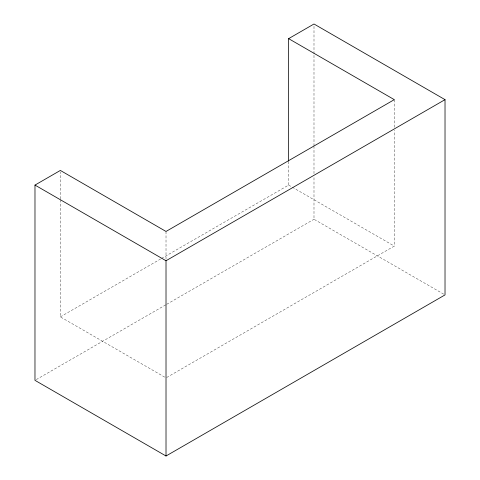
<?xml version="1.0" encoding="UTF-8"?>
<svg xmlns="http://www.w3.org/2000/svg" width="480" height="480" viewBox="0 0 480 480"><rect width="100%" height="100%" fill="white"/><g stroke="black" fill="none" stroke-linecap="round" stroke-linejoin="round"><path stroke-width="0.36" stroke-dasharray="2.4 1.8" d="M164.718 377.142L60.348 316.878L60.354 199.578M60.354 198.828L60.354 171.936M166.014 259.098L166.014 231.456M161.52 258.468L288.63 185.082L288.63 161.922M443.724 294.162L313.992 219.264L313.992 176.616M313.992 173.628L313.992 146.694M313.992 145.944L313.992 54.672M313.992 53.928L313.998 25.494M166.662 377.514L394.296 246.084L394.296 130.284M394.296 127.29L394.296 99.648M60.348 316.878L160.872 258.84M36.276 379.59L166.05 304.674M166.698 304.296L313.992 219.264M288.63 185.082L394.296 246.084"/><path stroke-width="0.72" d="M288.63 38.646L394.296 99.648L166.014 231.456L60.354 170.442L34.986 185.082L34.974 380.34L166.014 456L445.02 294.912L445.026 99.648L313.998 24L288.63 38.646L288.63 161.172M166.014 456L166.014 260.742L445.026 99.648M34.986 185.082L166.014 260.742"/></g></svg>
